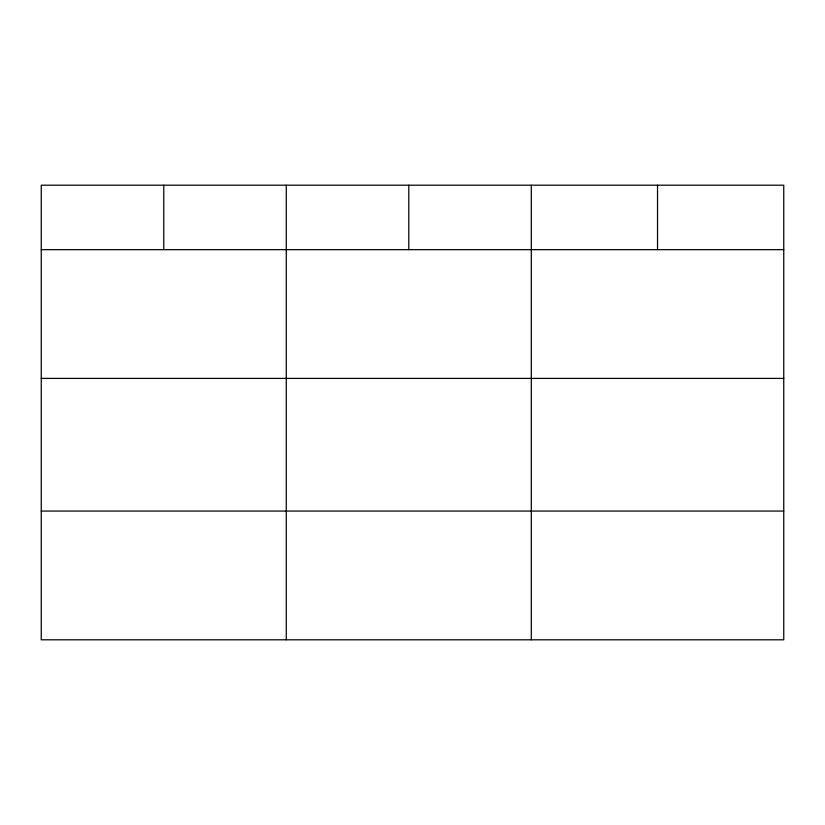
<?xml version="1.0" encoding="UTF-8"?>
<svg xmlns="http://www.w3.org/2000/svg" width="825" height="825" viewBox="0 0 825 825"><rect width="100%" height="100%" fill="white"/><g stroke="black" fill="none" stroke-linecap="round" stroke-linejoin="round"><path stroke-width="1.24" d="M783.75 378.407L783.75 185.202L41.25 185.202L41.25 639.798L783.75 639.798L783.75 378.407L41.25 378.407M41.25 249.655L783.75 249.655M41.25 511.057L783.75 511.057M657.525 185.202L657.525 249.655M531.3 185.202L531.3 639.798M408.787 185.202L408.787 249.655M286.275 185.202L286.275 639.798M163.763 185.202L163.763 249.655"/></g></svg>
